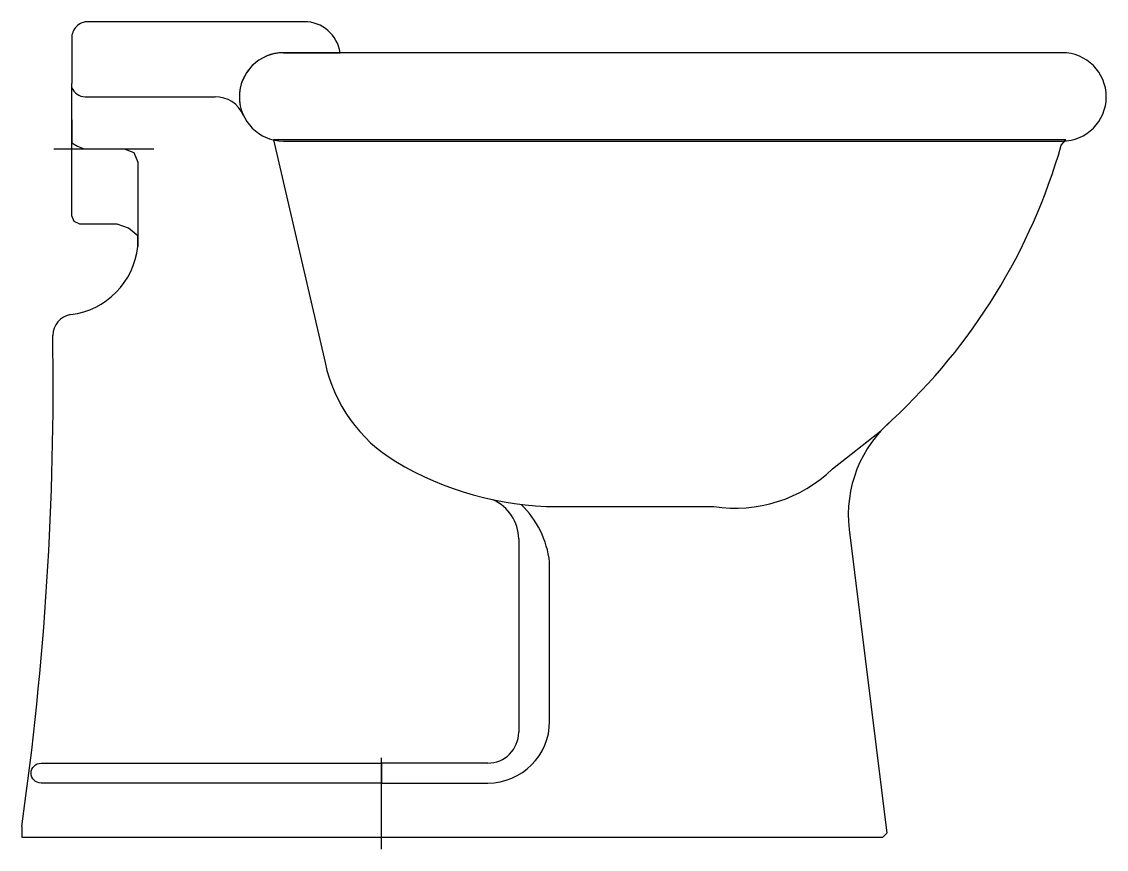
# Model space of a CAD drawing. Extents: x -668.678 to -668.149, y 622.871 to 623.274.
import ezdxf

# ---------------------------------------------------------------- set-up
doc = ezdxf.new("R2010")
doc.units = 0
doc.header["$LTSCALE"] = 0.2814805648587461
doc.header["$MEASUREMENT"] = 0
doc.linetypes.add('AXES', pattern=[0.5400000065565109, 0.300000011920929, -0.07999999821186066, 0.07999999821186066, -0.07999999821186066])
doc.linetypes.add('CONTINU', pattern=[0])
doc.layers.get('0').update_dxf_attribs({"linetype": 'CONTINUOUS'})
doc.layers.add('DECA_EIXOS', color=5, linetype='AXES')

msp = doc.modelspace()

# ---------------------------------------------------------------- linework, layer by layer
at = {"linetype": 'CONTINUOUS'}
for p, q in [((-668.5401411631591, 623.274156353479), (-668.6454245596204, 623.2741563546774)), ((-668.6534668514984, 623.2661140642), (-668.6534668550846, 623.2440825298871)), ((-668.5502995049505, 623.2590769859734), (-668.5227290325479, 623.2590769928883)), ((-668.6534668655713, 623.1796590271744), (-668.6534668550845, 623.2440825298212)), ((-668.6469325058446, 623.2375669295108), (-668.5836370858372, 623.2375669373004)), ((-668.6534668579578, 623.2264307914536), (-668.6534668597802, 623.2152352273638)), ((-668.1691397700281, 623.2166598641212), (-668.5552368152074, 623.2166598641212)), ((-668.5552368152074, 623.2166598641212), (-668.5300342759908, 623.1081577221067)), ((-668.171420273813, 623.2140392323471), (-668.1691397700281, 623.2166598641212)), ((-668.6213358442886, 623.2057967245731), (-668.6213358375005, 623.1647115404637)), ((-668.6213358375005, 623.1647115404636), (-668.6213358383529, 623.1698708677945)), ((-668.2593094744354, 623.0749829410105), (-668.2537692980915, 623.0803534274048)), ((-668.2828373904977, 623.0564262527532), (-668.2593094744354, 623.0749829410105)), ((-668.4171232059789, 623.0380725463536), (-668.340702492421, 623.0380881903818)), ((-668.2748008834477, 623.0269703162911), (-668.2563279631753, 622.8790770597031)), ((-668.4357392702216, 623.0224041695543), (-668.4357393672942, 622.9282494896705)), ((-668.4206600105709, 622.9335807081201), (-668.4206600105709, 623.0110390666428)), ((-668.4508186357542, 622.9131702299879), (-668.50261628617, 622.9131702067361)), ((-668.50261628617, 622.9131702067361), (-668.5026162861701, 622.9034561159917)), ((-668.5026162861701, 622.9034561159917), (-668.4507846715425, 622.9034560841553)), ((-668.6778325003694, 622.8823387286412), (-668.6778324953494, 622.8770674921593)), ((-668.2563279631753, 622.8790770597031), (-668.2583508164358, 622.8770662075162))]:
    msp.add_line(p, q, dxfattribs=at)
msp.add_lwpolyline([(-668.1709945049505, 623.2160569859734, 0.9999999999999999), (-668.1709945049505, 623.2590769859734), (-668.1709945049505, 623.2590769859734), (-668.5502995049505, 623.2590769859734, 0.9999999999999999), (-668.5502995049505, 623.2160569859734)], format="xyb", close=True, dxfattribs=at)
at = {"linetype": 'CONTINUOUS', "flags": 128}
msp.add_lwpolyline([(-668.6474351044965, 623.2123311001008), (-668.6278702192968, 623.2123310989024), (-668.6232497187751, 623.210417224896), (-668.6213358442886, 623.2057967245731), (-668.6213358383529, 623.1698708677945), (-668.6258305937899, 623.1736448567465), (-668.6313508229188, 623.1756380675765), (-668.6494459670464, 623.1756381170103), (-668.6522891725605, 623.1768158182571), (-668.6534668655713, 623.1796590271744), (-668.6534668597803, 623.2152352273638), (-668.6505815494704, 623.2135119806456), (-668.6474353296111, 623.2123311845877)], close=True, dxfattribs=at)
at = {"linetype": 'CONTINU'}
for points in [[(-668.6539006129498, 623.1315236970622, 0.3505366484260627), (-668.6213358375005, 623.1647115404638)], [(-668.6539006129498, 623.1315236970622, 0.3729817561030441), (-668.6627161431583, 623.1213934339544)], [(-668.6778325003694, 622.8823387286412, 0.03977328613042328), (-668.6627161431583, 623.1213934339544)], [(-668.2537692980914, 623.0803534274048, 0.2494076097168432), (-668.2748008834477, 623.0269703162911)]]:
    msp.add_lwpolyline(points, format="xyb", dxfattribs=at)
at = {"linetype": 'CONTINUOUS', "flags": 128}
msp.add_lwpolyline([(-668.6683964949577, 622.9034562178181, -1), (-668.668396497138, 622.9131701323186), (-668.50261628617, 622.9131702067364), (-668.50261628617, 622.9034561159918)], format="xyb", close=True, dxfattribs=at)
at = {"linetype": 'CONTINU'}
msp.add_lwpolyline([(-668.6778324953494, 622.8770674921593), (-668.2583508164358, 622.8770662075162)], dxfattribs=at)
at = {"linetype": 'CONTINUOUS'}
for centre, radius, start, end in [((-668.6455929870028, 623.2662824902112), 0.00787566564902991, 88.77459070312553, 181.2253993192258), ((-668.5401411633593, 623.2565637834218), 0.01759257005715012, 8.213161911020686, 89.99999934797705), ((-668.550304298299, 623.237570020503), 0.02150696600455081, 89.98723024720982, 204.2677930188221), ((-668.646632925876, 623.2449857060683), 0.007424822810174704, 203.0129502959869, 267.6875773315656), ((-668.5833944799857, 623.222864460716), 0.01470447807024985, 23.51171592884106, 90.94535297449302), ((-668.4516858211691, 623.2944738472783), 0.2915793276518832, 312.747928331937, 343.9868226159684), ((-668.658492029601, 623.1685995387252), 0.03735905702624399, 347.3510062283249, 354.0263485365341), ((-668.658492029601, 623.1685995387254), 0.03735905702628514, 347.3510062279847, 354.0263485360139), ((-668.4581591662753, 623.1232712884862), 0.07344692835866089, 191.8748902536348, 239.3409237077437), ((-668.4165571028515, 623.1909929729391), 0.1529214744233683, 238.8712399747629, 269.7878950999076), ((-668.3303068373973, 623.1057497357202), 0.06845549182463688, 261.2652648908174, 313.9026527769054), ((-668.4570736386564, 623.021984541072), 0.02133849489941194, 1.126812882067591, 65.31542757790952), ((-668.4674505507496, 623.0054713865638), 0.0471206293641485, 6.785808348473817, 45.57606895432047), ((-668.4508186425201, 622.9336147161462), 0.03015865112345818, 270.0645384982863, 359.9353911164806), ((-668.4508186425232, 622.928249505217), 0.0150792752290352, 270.0000257198525, 359.9999409291345)]:
    msp.add_arc(centre, radius, start, end, dxfattribs=at)
at = {"layer": 'DECA_EIXOS'}
msp.add_line((-668.6621429751214, 623.2123311845877), (-668.613514696777, 623.2123311845877), dxfattribs=at)
msp.add_lwpolyline([(-668.50261628617, 622.8712265466355), (-668.50261628617, 622.9157003586897)], dxfattribs=at)

doc.saveas('drawing.dxf')
